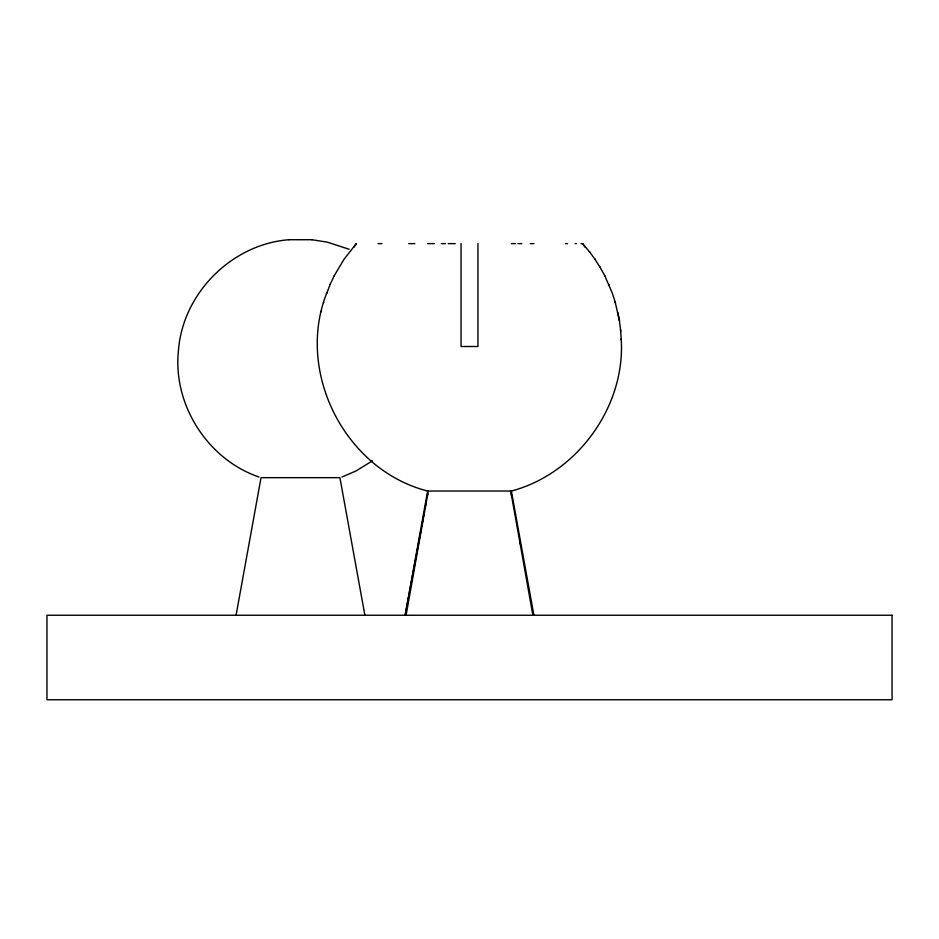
<?xml version="1.0" encoding="UTF-8"?>
<svg xmlns="http://www.w3.org/2000/svg" width="939" height="939" viewBox="0 0 939 939"><rect width="100%" height="100%" fill="white"/><g stroke="black" fill="none" stroke-linecap="round" stroke-linejoin="round"><path stroke-width="1.41" d="M406.106 615.245L428.29 491.027L511.368 491.027L533.904 615.245M236.076 615.245L261.042 477.658L339.918 477.658L364.884 615.245M421.106 529.573L405.143 615.245L427.632 491.027L428.29 491.027M421.646 526.72L422.973 519.584M423.501 516.72L424.041 513.868M425.367 506.731L425.895 503.867M427.233 496.731L427.761 493.879M326.854 292.757C295.398 371.539 344.507 469.383 427.057 490.897M323.497 303.109L323.685 302.381M321.314 311.631L321.537 310.774M326.467 293.837L330.305 284.094M334.202 275.82L343.991 259.317L356.304 243.624L354.167 246.98M330.164 284.4L334.225 275.761M372.466 460.803L356.116 470.909L341.984 477.012M511.943 490.897C577.462 473.139 625.679 406.282 621.207 338.944M288.954 239.727C231.921 244.093 182.859 293.168 178.48 350.188C172.518 404.333 207.437 459.359 258.976 477.012M288.966 239.727L311.994 239.727M377.994 243.624L382.009 243.624M408.653 243.624L414.803 243.624M427.703 243.624L434.417 243.624M441.26 243.624L445.532 243.624M448.22 243.624L455.274 243.624M511.297 243.624L515.323 243.624M517.847 243.624L521.755 243.624M530.347 243.624L533.962 243.624M565.372 243.624L567.602 243.624M575.079 243.624L576.558 243.624M581.041 243.624L581.722 243.624M312.006 239.727L327.206 242.133L349.144 249.258M589.997 252.438L582.696 243.624L584.833 246.98M594.575 258.718L600.279 267.603M589.375 251.582L595.009 259.317M599.998 267.134L604.798 275.82M608.695 284.094L608.965 284.728M604.775 275.761L612.357 293.285L615.503 303.109M615.08 301.665L619.482 321.021L620.749 331.561M617.85 312.511L619.482 321.021M511.215 493.879L511.732 496.731M519.654 540.993L520.159 543.857M510.71 491.027L532.894 615.245M620.55 329.448L621.278 340.035M477.951 243.624L477.951 346.503L461.049 346.503L461.049 243.624M892.05 615.245L46.95 615.245L46.95 699.755L892.05 699.755L892.05 615.245"/></g></svg>
